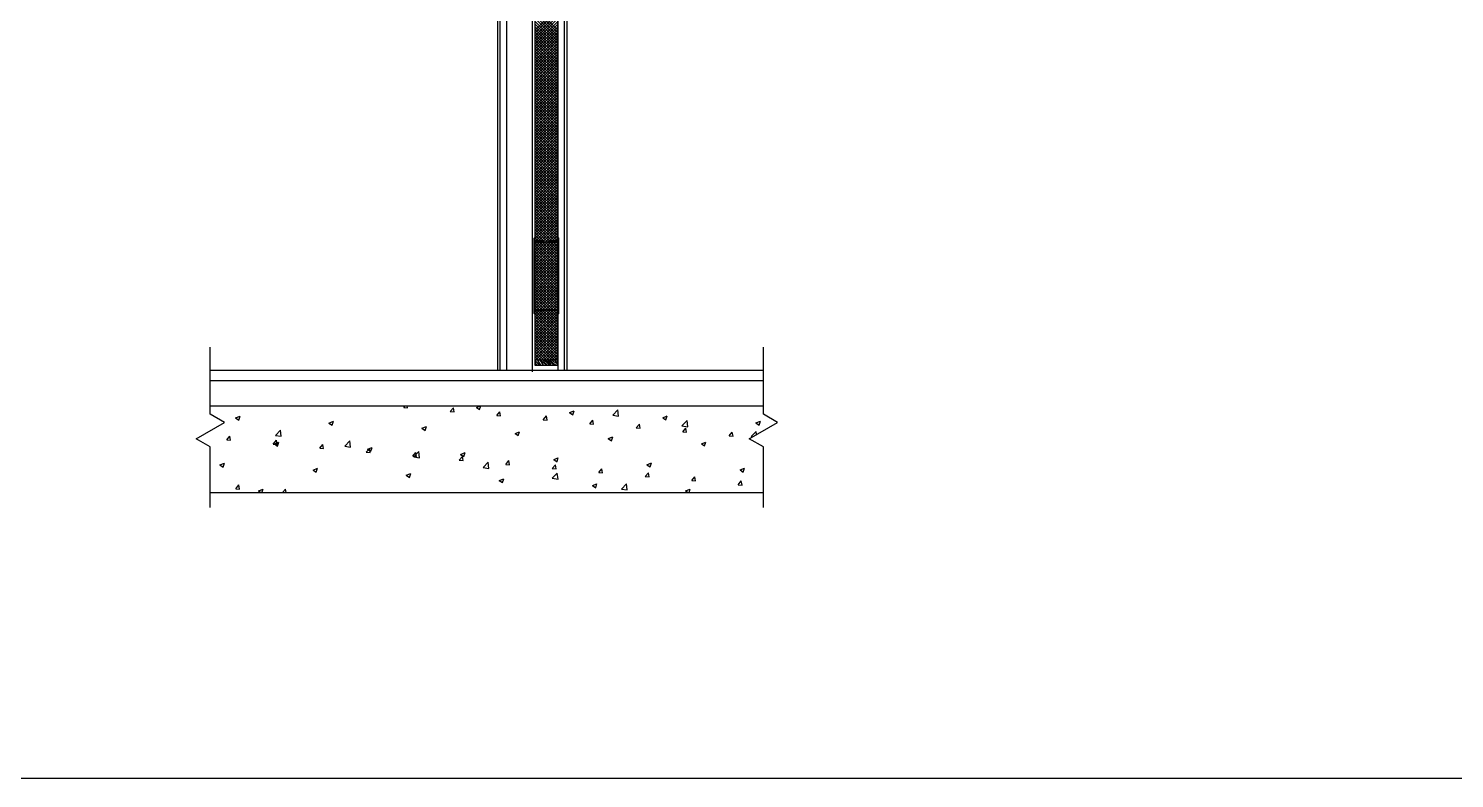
# Model space of a CAD drawing. Header units: inches. Extents: x -12530 to 36157, y 78659 to 110077.
# Drawn here: x 5660 to 8454, y 91808 to 93277 of the extents above; entities that cross this region are included whole.
import ezdxf

# ---------------------------------------------------------------- set-up
doc = ezdxf.new("R2010")
doc.units = ezdxf.units.IN
doc.header["$MEASUREMENT"] = 0
doc.layers.add('freecads.com', color=7, linetype='Continuous')

msp = doc.modelspace()

# ---------------------------------------------------------------- linework, layer by layer
at = {"layer": 'freecads.com'}
for p, q in [((6578.9, 94682.7), (6578.9, 92607.7)), ((6583.9, 94677.7), (6583.9, 92607.7)), ((6697.1, 94667.7), (6697.1, 92607.7)), ((6709.9, 94677.7), (6709.9, 92607.7)), ((6714.9, 94682.7), (6714.9, 92607.7)), ((6597.1, 94657.5), (6597.1, 92607.7)), ((6647.1, 94652.7), (6647.1, 92604.7)), ((6652.6, 93318.7), (6696.6, 93274.7)), ((6652.6, 93273.4), (6696.6, 93317.4)), ((6652.6, 93313.4), (6696.6, 93269.4)), ((6652.6, 93268.1), (6696.6, 93312.1)), ((6652.6, 93308.1), (6696.6, 93264.1)), ((6652.6, 93262.8), (6696.6, 93306.8)), ((6652.6, 93302.8), (6696.6, 93258.8)), ((6652.6, 93257.5), (6696.6, 93301.5)), ((6652.6, 93297.5), (6696.6, 93253.5)), ((6652.6, 93252.2), (6696.6, 93296.2)), ((6652.6, 93292.2), (6696.6, 93248.2)), ((6652.6, 93246.9), (6696.6, 93290.9)), ((6652.6, 93286.9), (6696.6, 93242.9)), ((6652.6, 93241.6), (6696.6, 93285.6)), ((6652.6, 93281.6), (6696.6, 93237.6)), ((6652.6, 93236.3), (6696.6, 93280.3)), ((6652.6, 93276.3), (6696.6, 93232.3)), ((6652.6, 93231), (6696.6, 93275)), ((6652.6, 93271), (6696.6, 93227)), ((6652.6, 93225.7), (6696.6, 93269.7)), ((6652.6, 93265.7), (6696.6, 93221.7)), ((6652.6, 93220.4), (6696.6, 93264.4)), ((6652.6, 93260.4), (6696.6, 93216.4)), ((6652.6, 93215.1), (6696.6, 93259.1)), ((6652.6, 93255.1), (6696.6, 93211.1)), ((6652.6, 93209.8), (6696.6, 93253.8)), ((6652.6, 93249.8), (6696.6, 93205.8)), ((6652.6, 93204.5), (6696.6, 93248.4)), ((6652.6, 93244.5), (6696.6, 93200.5)), ((6652.6, 93199.1), (6696.6, 93243.1)), ((6652.6, 93239.2), (6696.6, 93195.2)), ((6652.6, 93193.8), (6696.6, 93237.8)), ((6652.6, 93233.9), (6696.6, 93189.9)), ((6652.6, 93188.5), (6696.6, 93232.5)), ((6652.6, 93228.6), (6696.6, 93184.6)), ((6652.6, 93183.2), (6696.6, 93227.2)), ((6652.6, 93223.3), (6696.6, 93179.3)), ((6652.6, 93177.9), (6696.6, 93221.9)), ((6652.6, 93218), (6696.6, 93174)), ((6652.6, 93172.6), (6696.6, 93216.6)), ((6652.6, 93212.7), (6696.6, 93168.7)), ((6652.6, 93167.3), (6696.6, 93211.3)), ((6652.6, 93207.4), (6696.6, 93163.4)), ((6652.6, 93162), (6696.6, 93206)), ((6652.6, 93202), (6696.6, 93158.1)), ((6652.6, 93156.7), (6696.6, 93200.7)), ((6652.6, 93196.7), (6696.6, 93152.7)), ((6652.6, 93151.4), (6696.6, 93195.4)), ((6652.6, 93191.4), (6696.6, 93147.4)), ((6652.6, 93146.1), (6696.6, 93190.1)), ((6652.6, 93186.1), (6696.6, 93142.1)), ((6652.6, 93140.8), (6696.6, 93184.8)), ((6652.6, 93180.8), (6696.6, 93136.8)), ((6652.6, 93135.5), (6696.6, 93179.5)), ((6652.6, 93175.5), (6696.6, 93131.5)), ((6652.6, 93130.2), (6696.6, 93174.2)), ((6652.6, 93170.2), (6696.6, 93126.2)), ((6652.6, 93124.9), (6696.6, 93168.9)), ((6652.6, 93164.9), (6696.6, 93120.9)), ((6652.6, 93119.6), (6696.6, 93163.6)), ((6652.6, 93159.6), (6696.6, 93115.6)), ((6652.6, 93114.3), (6696.6, 93158.3)), ((6652.6, 93154.3), (6696.6, 93110.3)), ((6652.6, 93109), (6696.6, 93153)), ((6652.6, 93149), (6696.6, 93105)), ((6652.6, 93103.7), (6696.6, 93147.7)), ((6652.6, 93143.7), (6696.6, 93099.7)), ((6652.6, 93098.4), (6696.6, 93142.4)), ((6652.6, 93138.4), (6696.6, 93094.4)), ((6652.6, 93093.1), (6696.6, 93137.1)), ((6652.6, 93133.1), (6696.6, 93089.1)), ((6652.6, 93087.8), (6696.6, 93131.8)), ((6652.6, 93127.8), (6696.6, 93083.8)), ((6652.6, 93082.5), (6696.6, 93126.5)), ((6652.6, 93122.5), (6696.6, 93078.5)), ((6652.6, 93077.2), (6696.6, 93121.2)), ((6652.6, 93117.2), (6696.6, 93073.2)), ((6652.6, 93071.9), (6696.6, 93115.9)), ((6652.6, 93111.9), (6696.6, 93067.9)), ((6652.6, 93066.6), (6696.6, 93110.6)), ((6652.6, 93106.6), (6696.6, 93062.6)), ((6652.6, 93061.3), (6696.6, 93105.3)), ((6652.6, 93101.3), (6696.6, 93057.3)), ((6652.6, 93056), (6696.6, 93100)), ((6652.6, 93096), (6696.6, 93052)), ((6652.6, 93050.7), (6696.6, 93094.7)), ((6652.6, 93090.7), (6696.6, 93046.7)), ((6652.6, 93045.4), (6696.6, 93089.3)), ((6652.6, 93085.4), (6696.6, 93041.4)), ((6652.6, 93040), (6696.6, 93084)), ((6652.6, 93080.1), (6696.6, 93036.1)), ((6652.6, 93034.7), (6696.6, 93078.7)), ((6652.6, 93074.8), (6696.6, 93030.8)), ((6652.6, 93029.4), (6696.6, 93073.4)), ((6652.6, 93069.5), (6696.6, 93025.5)), ((6652.6, 93024.1), (6696.6, 93068.1)), ((6652.6, 93064.2), (6696.6, 93020.2)), ((6652.6, 93018.8), (6696.6, 93062.8)), ((6652.6, 93058.9), (6696.6, 93014.9)), ((6652.6, 93013.5), (6696.6, 93057.5)), ((6652.6, 93053.6), (6696.6, 93009.6)), ((6652.6, 93008.2), (6696.6, 93052.2)), ((6652.6, 93048.3), (6696.6, 93004.3)), ((6652.6, 93002.9), (6696.6, 93046.9)), ((6652.6, 93043), (6696.6, 92999)), ((6652.6, 92997.6), (6696.6, 93041.6)), ((6652.6, 93037.6), (6696.6, 92993.7)), ((6652.6, 92992.3), (6696.6, 93036.3)), ((6652.6, 93032.3), (6696.6, 92988.3)), ((6652.6, 92987), (6696.6, 93031)), ((6652.6, 93027), (6696.6, 92983)), ((6652.6, 92981.7), (6696.6, 93025.7)), ((6652.6, 93021.7), (6696.6, 92977.7)), ((6652.6, 92976.4), (6696.6, 93020.4)), ((6652.6, 93016.4), (6696.6, 92972.4)), ((6652.6, 92971.1), (6696.6, 93015.1)), ((6652.6, 93011.1), (6696.6, 92967.1)), ((6652.6, 92965.8), (6696.6, 93009.8)), ((6652.6, 93005.8), (6696.6, 92961.8)), ((6652.6, 92960.5), (6696.6, 93004.5)), ((6652.6, 93000.5), (6696.6, 92956.5)), ((6652.6, 92955.2), (6696.6, 92999.2)), ((6652.6, 92995.2), (6696.6, 92951.2)), ((6652.6, 92949.9), (6696.6, 92993.9)), ((6652.6, 92989.9), (6696.6, 92945.9)), ((6652.6, 92944.6), (6696.6, 92988.6)), ((6652.6, 92984.6), (6696.6, 92940.6)), ((6652.6, 92939.3), (6696.6, 92983.3)), ((6652.6, 92979.3), (6696.6, 92935.3)), ((6652.6, 92934), (6696.6, 92978)), ((6652.6, 92974), (6696.6, 92930)), ((6652.6, 92928.7), (6696.6, 92972.7)), ((6652.6, 92968.7), (6696.6, 92924.7)), ((6652.6, 92923.4), (6696.6, 92967.4)), ((6652.6, 92963.4), (6696.6, 92919.4)), ((6652.6, 92918.1), (6696.6, 92962.1)), ((6652.6, 92958.1), (6696.6, 92914.1)), ((6652.6, 92912.8), (6696.6, 92956.8)), ((6652.6, 92952.8), (6696.6, 92908.8)), ((6652.6, 92907.5), (6696.6, 92951.5)), ((6652.6, 92947.5), (6696.6, 92903.5)), ((6652.6, 92902.2), (6696.6, 92946.2)), ((6652.6, 92942.2), (6696.6, 92898.2)), ((6652.6, 92896.9), (6696.6, 92940.9)), ((6652.6, 92936.9), (6696.6, 92892.9)), ((6652.6, 92891.6), (6696.6, 92935.6)), ((6652.6, 92931.6), (6696.6, 92887.6)), ((6652.6, 92886.3), (6696.6, 92930.2)), ((6652.6, 92926.3), (6696.6, 92882.3)), ((6652.6, 92880.9), (6696.6, 92924.9)), ((6652.6, 92921), (6696.6, 92877)), ((6652.6, 92875.6), (6696.6, 92919.6)), ((6652.6, 92915.7), (6696.6, 92871.7)), ((6652.6, 92870.3), (6696.6, 92914.3)), ((6652.6, 92910.4), (6696.6, 92866.4)), ((6652.6, 92865), (6696.6, 92909)), ((6652.6, 92905.1), (6696.6, 92861.1)), ((6652.6, 92859.7), (6696.6, 92903.7)), ((6652.6, 92899.8), (6696.6, 92855.8)), ((6652.6, 92854.4), (6696.6, 92898.4)), ((6652.6, 92894.5), (6696.6, 92850.5)), ((6652.6, 92849.1), (6696.6, 92893.1)), ((6652.6, 92889.2), (6696.6, 92845.2)), ((6652.6, 92843.8), (6696.6, 92887.8)), ((6652.6, 92883.9), (6696.6, 92839.9)), ((6652.6, 92838.5), (6696.6, 92882.5)), ((6652.6, 92878.5), (6696.6, 92834.6)), ((6652.6, 92833.2), (6696.6, 92877.2)), ((6652.6, 92873.2), (6696.6, 92829.2)), ((6652.6, 92827.9), (6696.6, 92871.9)), ((6651.1, 92866.7), (6652.1, 92867.7)), ((6651.1, 92718.7), (6651.1, 92866.7)), ((6652.1, 92867.7), (6652.6, 92867.7)), ((6652.1, 92859.2), (6697.1, 92859.2)), ((6652.6, 92726.2), (6652.1, 92859.2)), ((6652.6, 92867.9), (6696.6, 92823.9)), ((6652.6, 92717.7), (6652.6, 92867.7)), ((6652.6, 92822.6), (6696.6, 92866.6)), ((6652.6, 92862.6), (6696.6, 92818.6)), ((6652.6, 92817.3), (6696.6, 92861.3)), ((6652.6, 92860.7), (6670.6, 92860.7)), ((6652.6, 92859.2), (6670.6, 92859.2)), ((6652.6, 92857.3), (6696.6, 92813.3)), ((6652.6, 92812), (6696.6, 92856)), ((6652.6, 92852), (6696.6, 92808)), ((6652.6, 92806.7), (6696.6, 92850.7)), ((6652.6, 92846.7), (6696.6, 92802.7)), ((6652.6, 92801.4), (6696.6, 92845.4)), ((6670.6, 92859.2), (6670.6, 92860.7)), ((6697.6, 92860.7), (6679.6, 92860.7)), ((6679.6, 92859.2), (6679.6, 92860.7)), ((6697.6, 92859.2), (6679.6, 92859.2)), ((6697.1, 92859.2), (6697.6, 92726.2)), ((6698.1, 92867.7), (6697.6, 92867.7)), ((6697.6, 92717.7), (6697.6, 92867.7)), ((6699.1, 92866.7), (6698.1, 92867.7)), ((6699.1, 92718.7), (6699.1, 92866.7)), ((6652.6, 92841.4), (6696.6, 92797.4)), ((6652.6, 92796.1), (6696.6, 92840.1)), ((6652.6, 92836.1), (6696.6, 92792.1)), ((6652.6, 92790.8), (6696.6, 92834.8)), ((6652.6, 92830.8), (6696.6, 92786.8)), ((6652.6, 92785.5), (6696.6, 92829.5)), ((6652.6, 92825.5), (6696.6, 92781.5)), ((6652.6, 92780.2), (6696.6, 92824.2)), ((6652.6, 92820.2), (6696.6, 92776.2)), ((6652.6, 92774.9), (6696.6, 92818.9)), ((6652.6, 92814.9), (6696.6, 92770.9)), ((6652.6, 92769.6), (6696.6, 92813.6)), ((6652.6, 92809.6), (6696.6, 92765.6)), ((6652.6, 92764.3), (6696.6, 92808.3)), ((6652.6, 92804.3), (6696.6, 92760.3)), ((6652.6, 92759), (6696.6, 92803)), ((6652.6, 92799), (6696.6, 92755)), ((6652.6, 92753.7), (6696.6, 92797.7)), ((6652.6, 92793.7), (6696.6, 92749.7)), ((6652.6, 92748.4), (6696.6, 92792.4)), ((6652.6, 92788.4), (6696.6, 92744.4)), ((6652.6, 92743.1), (6696.6, 92787.1)), ((6651.1, 92760.7), (6651.1, 92760.7)), ((6651.1, 92760.7), (6651.1, 92760.7)), ((6651.1, 92760.7), (6651.1, 92760.7)), ((6652.6, 92783.1), (6696.6, 92739.1)), ((6652.6, 92737.8), (6696.6, 92781.8)), ((6652.6, 92777.8), (6696.6, 92733.8)), ((6652.6, 92732.5), (6696.6, 92776.5)), ((6652.6, 92772.5), (6696.6, 92728.5)), ((6652.6, 92727.2), (6696.6, 92771.1)), ((6652.6, 92767.2), (6696.6, 92723.2)), ((6652.6, 92721.9), (6696.6, 92765.8)), ((6652.6, 92761.9), (6696.6, 92717.9)), ((6652.6, 92716.5), (6696.6, 92760.5)), ((6699.1, 92760.7), (6699.1, 92760.7)), ((6699.1, 92760.7), (6699.1, 92760.7)), ((6699.1, 92760.7), (6699.1, 92760.7)), ((6652.6, 92756.6), (6696.6, 92712.6)), ((6652.6, 92711.2), (6696.6, 92755.2)), ((6652.6, 92751.3), (6696.6, 92707.3)), ((6652.6, 92705.9), (6696.6, 92749.9)), ((6652.6, 92746), (6696.6, 92702)), ((6652.6, 92700.6), (6696.6, 92744.6)), ((6652.6, 92740.7), (6696.6, 92696.7)), ((6652.6, 92695.3), (6696.6, 92739.3)), ((6652.6, 92735.4), (6696.6, 92691.4)), ((6652.6, 92690), (6696.6, 92734)), ((6652.1, 92717.7), (6651.1, 92718.7)), ((6652.1, 92717.7), (6652.6, 92717.7)), ((6652.6, 92730.1), (6696.6, 92686.1)), ((6652.6, 92684.7), (6696.6, 92728.7)), ((6652.6, 92726.2), (6670.6, 92726.2)), ((6697.6, 92726.2), (6652.6, 92726.2)), ((6652.6, 92724.8), (6696.6, 92680.8)), ((6652.6, 92724.7), (6670.6, 92724.7)), ((6652.6, 92679.4), (6696.6, 92723.4)), ((6652.6, 92719.5), (6696.6, 92675.5)), ((6652.6, 92674.1), (6696.6, 92718.1)), ((6652.6, 92714.1), (6696.6, 92670.2)), ((6652.6, 92668.8), (6696.6, 92712.8)), ((6652.6, 92708.8), (6696.6, 92664.8)), ((6652.6, 92663.5), (6696.6, 92707.5)), ((6652.6, 92703.5), (6696.6, 92659.5)), ((6652.6, 92658.2), (6696.6, 92702.2)), ((6670.6, 92724.7), (6670.6, 92726.2)), ((6697.6, 92726.2), (6679.6, 92726.2)), ((6679.6, 92724.7), (6679.6, 92726.2)), ((6697.6, 92724.7), (6679.6, 92724.7)), ((6698.1, 92717.7), (6697.6, 92717.7)), ((6698.1, 92717.7), (6699.1, 92718.7)), ((6652.6, 92698.2), (6696.6, 92654.2)), ((6652.6, 92652.9), (6696.6, 92696.9)), ((6652.6, 92692.9), (6696.6, 92648.9)), ((6652.6, 92647.6), (6696.6, 92691.6)), ((6652.6, 92687.6), (6696.6, 92643.6)), ((6652.6, 92642.3), (6696.6, 92686.3)), ((6652.6, 92682.3), (6696.6, 92638.3)), ((6652.6, 92637), (6696.6, 92681)), ((6652.6, 92677), (6696.6, 92633)), ((6652.6, 92631.7), (6696.6, 92675.7)), ((6652.6, 92671.7), (6696.6, 92627.7)), ((6652.6, 92666.4), (6691.3, 92627.7)), ((6652.6, 92661.1), (6686, 92627.7)), ((6652.6, 92655.8), (6680.7, 92627.7)), ((6652.6, 92650.5), (6675.3, 92627.7)), ((6653.9, 92627.7), (6696.6, 92670.4)), ((6659.2, 92627.7), (6696.6, 92665.1)), ((6664.6, 92627.7), (6696.6, 92659.8)), ((6669.9, 92627.7), (6696.6, 92654.5)), ((6675.2, 92627.7), (6696.6, 92649.2)), ((6652.6, 92645.2), (6670, 92627.7)), ((6652.6, 92639.9), (6664.7, 92627.7)), ((6652.6, 92634.6), (6659.4, 92627.7)), ((6652.6, 92629.3), (6654.1, 92627.7)), ((6652.6, 92626.3), (6655.6, 92624.5)), ((6653.5, 92622.4), (6652.6, 92623.3)), ((6653.9, 92617.7), (6652.6, 92619)), ((6656.3, 92617.7), (6653.5, 92622.4)), ((6658.5, 92621.7), (6655.6, 92624.5)), ((6658.5, 92627.3), (6658, 92627.7)), ((6664.2, 92617.7), (6658.5, 92627.3)), ((6660.8, 92617.7), (6658.5, 92621.6)), ((6663.4, 92626.6), (6662.3, 92627.7)), ((6667.7, 92619.5), (6663.4, 92626.6)), ((6666.9, 92624.5), (6665, 92627.7)), ((6669.8, 92621.7), (6666.9, 92624.5)), ((6669.4, 92617.7), (6667.7, 92619.5)), ((6669.1, 92626.6), (6667.9, 92627.7)), ((6671.2, 92623.1), (6669.1, 92626.6)), ((6673.3, 92619.5), (6669.8, 92621.7)), ((6679, 92619.5), (6670.8, 92627.7)), ((6674, 92620.2), (6671.2, 92623.1)), ((6675.1, 92617.7), (6673.3, 92619.5)), ((6680.4, 92620.9), (6673.6, 92627.7)), ((6674, 92620.2), (6675.5, 92617.7)), ((6684.6, 92617.7), (6678.6, 92627.7)), ((6680, 92617.7), (6679, 92619.5)), ((6682.3, 92617.7), (6680.4, 92620.9)), ((6680.5, 92627.7), (6696.6, 92643.9)), ((6683.2, 92623.8), (6680.8, 92627.7)), ((6684.6, 92625.2), (6683.1, 92627.7)), ((6688.9, 92618.1), (6683.2, 92623.8)), ((6690.3, 92619.5), (6684.6, 92625.2)), ((6685.8, 92627.7), (6696.6, 92638.6)), ((6689.6, 92624.5), (6686.3, 92627.7)), ((6696.6, 92620.3), (6689.6, 92624.5)), ((6693.3, 92617.7), (6690.3, 92619.5)), ((6694.5, 92623.8), (6690.6, 92627.7)), ((6691.1, 92627.7), (6696.6, 92633.3)), ((6696.6, 92622.5), (6694.5, 92623.8)), ((6696.6, 92626), (6694.8, 92627.7)), ((6696.4, 92627.7), (6696.6, 92628)), ((6016.5, 92607.7), (6498.1, 92607.7)), ((6498.1, 92607.7), (7100.2, 92607.7)), ((6689.5, 92617.7), (6688.9, 92618.1)), ((6689.1, 92617.7), (6688.9, 92618.1)), ((6016.5, 92587.7), (6497.1, 92587.7)), ((6494.3, 92587.7), (7100.2, 92587.7)), ((6016.5, 92537.7), (7100.2, 92537.7)), ((6395.5, 92534.7), (6398, 92537.7)), ((6395.5, 92534.7), (6403.1, 92534)), ((6403.1, 92534), (6402.4, 92537.7)), ((6537.8, 92535), (6545, 92537.7)), ((6537.8, 92535), (6544.1, 92530.7)), ((6544.1, 92530.7), (6546.5, 92537.7)), ((6066.1, 92514.4), (6075, 92517.8)), ((6066.1, 92514.4), (6072.4, 92510.1)), ((6072.4, 92510.1), (6075, 92517.8)), ((6248.6, 92504.2), (6257.5, 92507.6)), ((6254.9, 92500), (6257.5, 92507.6)), ((6486.6, 92526.7), (6492.7, 92534)), ((6486.6, 92526.7), (6494.2, 92526.1)), ((6494.2, 92526), (6492.7, 92534)), ((6577.7, 92518.8), (6583.8, 92526.1)), ((6577.7, 92518.8), (6585.2, 92518.1)), ((6585.3, 92518.1), (6583.8, 92526)), ((6668.7, 92510.8), (6676.3, 92510.1)), ((6668.8, 92510.8), (6674.9, 92518.1)), ((6676.4, 92510.1), (6674.9, 92518.1)), ((6720.3, 92524.8), (6729.2, 92528.2)), ((6720.3, 92524.8), (6726.7, 92520.6)), ((6726.7, 92520.6), (6729.2, 92528.2)), ((6759.8, 92502.8), (6766, 92510.1)), ((6767.4, 92502.1), (6766, 92510.1)), ((6805.1, 92519.7), (6815, 92530)), ((6805.1, 92519.6), (6816.4, 92517.9)), ((6816.4, 92517.9), (6815, 92530)), ((6902.8, 92514.7), (6911.7, 92518.1)), ((6902.8, 92514.7), (6909.2, 92510.4)), ((6909.2, 92510.4), (6911.7, 92518.1)), ((6940.6, 92498.6), (6950.5, 92508.9)), ((6951.9, 92496.9), (6950.5, 92508.9)), ((7085.4, 92504.5), (7094.3, 92507.9)), ((7091.7, 92500.2), (7094.3, 92507.9)), ((6144.2, 92480), (6154.1, 92490.3)), ((6144.2, 92480), (6155.5, 92478.3)), ((6155.5, 92478.3), (6154.1, 92490.3)), ((6248.6, 92504.2), (6254.9, 92500)), ((6431.1, 92494), (6440, 92497.5)), ((6431.1, 92494), (6437.4, 92489.8)), ((6437.4, 92489.8), (6440, 92497.5)), ((6613.6, 92483.9), (6622.5, 92487.3)), ((6613.6, 92483.9), (6619.9, 92479.6)), ((6619.9, 92479.6), (6622.5, 92487.3)), ((6759.8, 92502.8), (6767.4, 92502.1)), ((6850.9, 92494.8), (6857.1, 92502.1)), ((6850.9, 92494.8), (6858.5, 92494.2)), ((6858.5, 92494.2), (6857.1, 92502.1)), ((6940.6, 92498.6), (6951.9, 92496.9)), ((6942, 92486.9), (6948.2, 92494.2)), ((6942, 92486.9), (6949.6, 92486.2)), ((6949.6, 92486.2), (6948.2, 92494.2)), ((7033.1, 92478.9), (7039.2, 92486.2)), ((7033.1, 92478.9), (7040.7, 92478.2)), ((7040.7, 92478.2), (7039.2, 92486.2)), ((7076.2, 92477.6), (7086.1, 92487.9)), ((7085.4, 92504.5), (7091.7, 92500.2)), ((7086.8, 92481.9), (7086.1, 92487.9)), ((6048.7, 92471), (6054.8, 92478.3)), ((6048.7, 92471), (6056.3, 92470.4)), ((6056.3, 92470.4), (6054.9, 92478.3)), ((6139.8, 92463.1), (6145.9, 92470.4)), ((6139.8, 92463.1), (6147.4, 92462.4)), ((6141.9, 92463.3), (6150.8, 92466.7)), ((6141.9, 92463.3), (6148.2, 92459)), ((6147.4, 92462.4), (6146, 92470.4)), ((6148.2, 92459), (6150.8, 92466.7)), ((6230.9, 92455.1), (6237, 92462.4)), ((6230.9, 92455.1), (6238.5, 92454.4)), ((6238.5, 92454.4), (6237, 92462.4)), ((6279.8, 92459), (6289.7, 92469.3)), ((6279.8, 92459), (6291.1, 92457.2)), ((6291.1, 92457.2), (6289.7, 92469.3)), ((6322, 92447.1), (6328.1, 92454.4)), ((6324.4, 92453.1), (6333.3, 92456.5)), ((6324.4, 92453.1), (6330.7, 92448.8)), ((6329.6, 92446.5), (6328.1, 92454.4)), ((6330.7, 92448.8), (6333.3, 92456.5)), ((6796.1, 92473.7), (6805, 92477.1)), ((6796.1, 92473.7), (6802.5, 92469.4)), ((6802.5, 92469.4), (6805, 92477.1)), ((6978.7, 92463.5), (6987.5, 92466.9)), ((6978.7, 92463.5), (6985, 92459.3)), ((6985, 92459.3), (6987.6, 92466.9)), ((7076.2, 92477.6), (7078.7, 92477.2)), ((6035.2, 92422.3), (6044.1, 92425.7)), ((6041.5, 92418), (6044.1, 92425.7)), ((6322, 92447.1), (6329.6, 92446.5)), ((6413.1, 92439.2), (6419.2, 92446.5)), ((6413.1, 92439.2), (6420.7, 92438.5)), ((6415.3, 92438), (6425.2, 92448.3)), ((6415.3, 92438), (6426.6, 92436.2)), ((6420.7, 92438.5), (6419.2, 92446.4)), ((6426.6, 92436.2), (6425.2, 92448.3)), ((6504.2, 92431.2), (6510.3, 92438.5)), ((6504.2, 92431.2), (6511.8, 92430.5)), ((6506.9, 92442.9), (6515.8, 92446.3)), ((6506.9, 92442.9), (6513.2, 92438.6)), ((6511.8, 92430.5), (6510.3, 92438.5)), ((6513.2, 92438.6), (6515.8, 92446.3)), ((6550.9, 92417), (6560.8, 92427.3)), ((6562.2, 92415.2), (6560.8, 92427.3)), ((6595.3, 92423.2), (6601.4, 92430.5)), ((6595.3, 92423.2), (6602.9, 92422.6)), ((6602.9, 92422.5), (6601.4, 92430.5)), ((6689.4, 92432.7), (6698.3, 92436.2)), ((6689.4, 92432.7), (6695.8, 92428.5)), ((6695.8, 92428.5), (6698.3, 92436.2)), ((6871.9, 92422.6), (6880.8, 92426)), ((6878.3, 92418.3), (6880.8, 92426)), ((6035.2, 92422.3), (6041.5, 92418)), ((6217.7, 92412.1), (6226.6, 92415.5)), ((6217.7, 92412.1), (6224, 92407.9)), ((6224, 92407.9), (6226.6, 92415.5)), ((6400.2, 92401.9), (6409.1, 92405.4)), ((6400.2, 92401.9), (6406.5, 92397.7)), ((6406.5, 92397.7), (6409.1, 92405.4)), ((6550.9, 92416.9), (6562.2, 92415.2)), ((6582.7, 92391.8), (6591.6, 92395.2)), ((6589, 92387.5), (6591.6, 92395.2)), ((6686.4, 92415.3), (6692.5, 92422.6)), ((6686.4, 92415.3), (6694, 92414.6)), ((6686.4, 92395.9), (6696.3, 92406.2)), ((6686.4, 92395.9), (6697.7, 92394.2)), ((6694, 92414.6), (6692.5, 92422.5)), ((6697.7, 92394.2), (6696.3, 92406.2)), ((6777.5, 92407.3), (6783.6, 92414.6)), ((6777.5, 92407.3), (6785.1, 92406.6)), ((6785.1, 92406.6), (6783.6, 92414.6)), ((6868.6, 92399.3), (6874.7, 92406.6)), ((6868.6, 92399.3), (6876.1, 92398.7)), ((6871.9, 92422.6), (6878.3, 92418.3)), ((6876.2, 92398.6), (6874.7, 92406.6)), ((6959.7, 92391.3), (6965.8, 92398.6)), ((6967.2, 92390.7), (6965.8, 92398.6)), ((7054.5, 92412.4), (7063.4, 92415.8)), ((7054.5, 92412.4), (7060.8, 92408.1)), ((7060.8, 92408.1), (7063.4, 92415.8)), ((6016.5, 92368), (7100.2, 92368)), ((6066.3, 92375.5), (6072.5, 92382.8)), ((6066.3, 92375.5), (6073.9, 92374.8)), ((6073.9, 92374.8), (6072.5, 92382.8)), ((6111, 92371.2), (6119.9, 92374.6)), ((6111, 92371.2), (6115.6, 92368)), ((6117.7, 92368), (6119.9, 92374.6)), ((6157.8, 92368), (6163.6, 92374.8)), ((6164.8, 92368), (6163.6, 92374.8)), ((6582.7, 92391.8), (6589, 92387.5)), ((6765.2, 92381.6), (6774.1, 92385)), ((6765.2, 92381.6), (6771.6, 92377.3)), ((6771.6, 92377.3), (6774.1, 92385)), ((6821.9, 92374.9), (6831.8, 92385.2)), ((6821.9, 92374.9), (6833.2, 92373.2)), ((6833.2, 92373.2), (6831.8, 92385.2)), ((6947.8, 92371.4), (6956.6, 92374.8)), ((6947.8, 92371.4), (6952.8, 92368)), ((6954.4, 92368), (6956.6, 92374.8)), ((6959.6, 92391.3), (6967.2, 92390.7)), ((7050.7, 92383.4), (7056.9, 92390.7)), ((7050.7, 92383.4), (7058.3, 92382.7)), ((7058.3, 92382.7), (7056.9, 92390.7)), ((11592.6, 91807.6), (1219.4, 91807.6))]:
    msp.add_line(p, q, dxfattribs=at)
at = {"layer": 'freecads.com', "ltscale": 20}
for p, q in [((6652.1, 94664.2), (6652.1, 92618.3)), ((6652.6, 94664.7), (6652.6, 92627.7)), ((6697.1, 92618.3), (6697.1, 94663.9)), ((6696.6, 94654.7), (6696.6, 92627.7)), ((6696.6, 92627.7), (6652.6, 92627.7)), ((6652.6, 92627.7), (6652.6, 92617.9)), ((6696.6, 92617.9), (6696.6, 92627.7)), ((6653.1, 92617.7), (6696.1, 92617.7))]:
    msp.add_line(p, q, dxfattribs=at)
at = {"layer": 'freecads.com', "ltscale": 36}
for p, q in [((6016.5, 92521.6), (6016.5, 92652.8)), ((7100.2, 92521.6), (7100.2, 92652.8)), ((6044.2, 92505.6), (6016.5, 92521.6)), ((7127.9, 92505.6), (7100.2, 92521.6)), ((5988.7, 92473.6), (6044.2, 92505.6)), ((7072.5, 92473.6), (7127.9, 92505.6)), ((6016.5, 92457.6), (5988.7, 92473.6)), ((6016.5, 92338.9), (6016.5, 92457.6)), ((7100.2, 92457.6), (7072.5, 92473.6)), ((7100.2, 92338.9), (7100.2, 92457.6))]:
    msp.add_line(p, q, dxfattribs=at)
at = {"layer": 'freecads.com', "ltscale": 20}
for centre, radius, start, end in [((6652.7, 92618.5), 0.573, 190.8528, 263.7228), ((6696, 92619.1), 1.34, 296.8394, 325.5846), ((6653.1, 92618.7), 1, 239.9423, 270), ((6696.1, 92618.7), 1, 270, 300.0577)]:
    msp.add_arc(centre, radius, start, end, dxfattribs=at)

doc.saveas('drawing.dxf')
